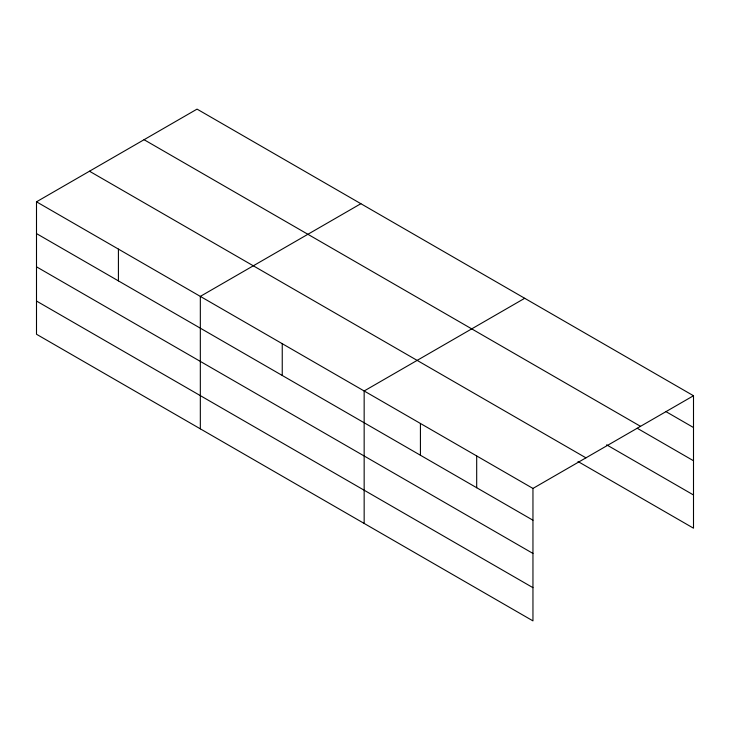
<?xml version="1.0" encoding="UTF-8"?>
<svg xmlns="http://www.w3.org/2000/svg" width="730" height="730" viewBox="0 0 730 730"><rect width="100%" height="100%" fill="white"/><g stroke="black" fill="none" stroke-linecap="round" stroke-linejoin="round"><path stroke-width="1.09" d="M36.5 201.808L532.955 488.434L532.955 620.883L36.5 334.258L36.5 201.808L197.045 109.117L693.5 395.742L693.5 528.192L578.014 461.515M360.875 203.697L200.33 296.389L200.33 428.848M524.706 298.287L364.16 390.979L364.16 523.437M532.955 488.434L693.5 395.742M665.86 411.565L693.5 427.524M144.065 139.704L640.52 426.329M637.235 428.264L693.5 460.749M606.639 444.826L693.5 494.977M89.48 171.221L585.934 457.838M36.5 233.591L532.955 520.216M36.5 266.815L532.955 553.44M36.5 301.043L532.955 587.668M476.69 455.949L476.69 487.731M420.425 423.464L420.425 455.246M282.245 343.684L282.245 375.476M118.415 249.103L118.415 280.886"/></g></svg>
